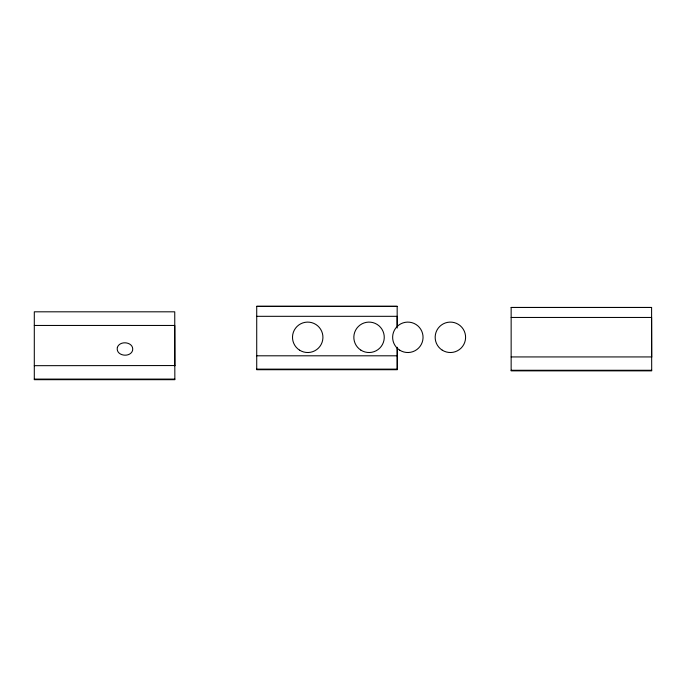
<?xml version="1.0" encoding="UTF-8"?>
<svg xmlns="http://www.w3.org/2000/svg" width="686" height="686" viewBox="0 0 686 686"><rect width="100%" height="100%" fill="white"/><g stroke="black" fill="none" stroke-linecap="round" stroke-linejoin="round"><path stroke-width="1.03" d="M34.3 365.681L174.81 365.552L174.853 379.684L34.3 379.684L34.3 311.813L174.75 311.813L174.81 365.681M397.245 347.665L397.271 369.711L256.718 369.711L256.718 306.316L397.168 306.316L397.185 328.054M256.718 306.342L397.168 306.342M511.147 307.482L651.597 307.482M256.718 316.315L397.168 316.315L397.185 325.721M511.147 317.455L651.597 317.455L651.7 357.166M34.3 325.456L174.75 325.456L174.853 365.784M256.718 355.802L397.22 355.802L397.22 369.137L256.718 369.137M511.147 356.934L651.657 356.934L651.7 370.852L511.147 370.852L511.147 307.457L651.597 307.457L651.657 357.072M511.147 370.277L651.657 370.277M34.3 379.092L174.81 379.092M397.211 347.262L397.22 355.931M117.375 347.382C115.454 355.897 129.946 358.135 132.552 350.615C134.473 342.091 119.981 339.862 117.375 347.382M399.698 350.16A15.212 15.212 0 0 0 423.039 337.941A15.212 15.212 0 0 0 400.796 323.835A15.212 15.212 0 0 0 399.698 350.16M442.238 350.16A15.212 15.212 0 0 0 465.58 337.941A15.212 15.212 0 0 0 443.328 323.835A15.212 15.212 0 0 0 442.238 350.16M360.905 350.16A15.212 15.212 0 0 0 384.246 337.941A15.212 15.212 0 0 0 362.002 323.835A15.212 15.212 0 0 0 360.905 350.16M299.568 350.16A15.212 15.212 0 0 0 322.917 337.941A15.212 15.212 0 0 0 300.665 323.835A15.212 15.212 0 0 0 299.568 350.16"/></g></svg>
